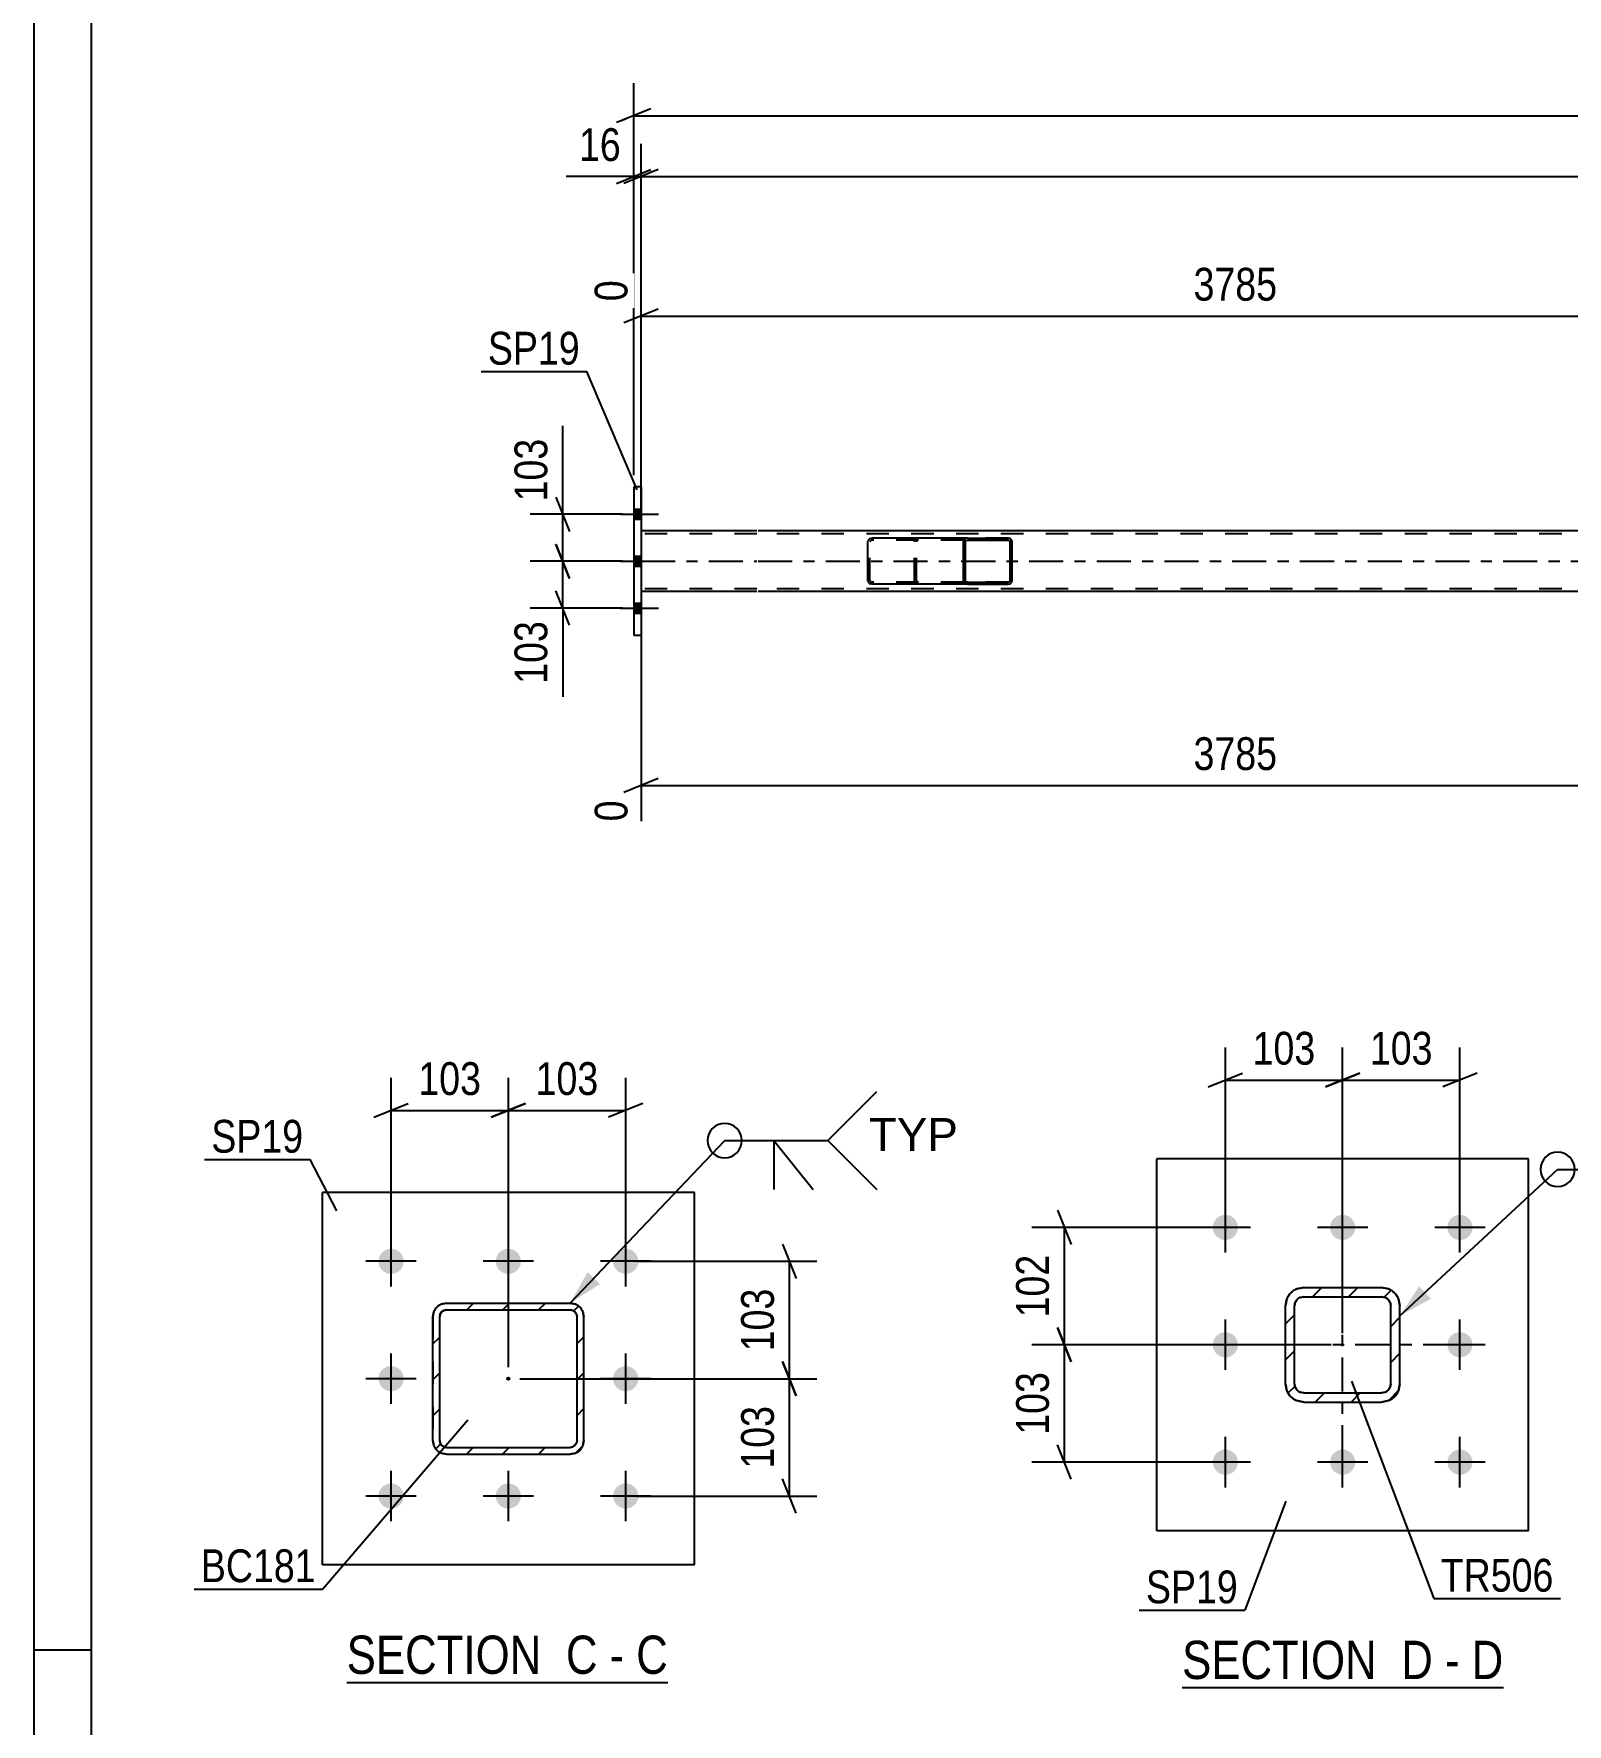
# Model space of a CAD drawing. Header units: millimetres. Extents: x 0 to 841, y 0 to 594.
# Drawn here: x 0 to 134, y 142.5 to 290.2 of the extents above; entities that cross this region are included whole.
import ezdxf

# ---------------------------------------------------------------- set-up
doc = ezdxf.new("R2010")
doc.units = ezdxf.units.MM
doc.linetypes.add('DXK_LINE_DOT2', pattern=[3.9198, 1.9599, -1.9599])
doc.linetypes.add('DXK_LINE_DOT3', pattern=[5.9187, 2.979, -0.9799, 0.9799, -0.9799])
doc.styles.add('Arial', font='ARIAL.TTF', dxfattribs={"height": 0.2})
doc.styles.add('Arial Narrow', font='ARIALN.TTF', dxfattribs={"height": 0.2})

# ---------------------------------------------------------------- blocks, each defined once
blk = doc.blocks.new('Unknown-318885939-1135')
at = {"color": 5, "linetype": 'Continuous'}
for p, q in [((0, 594), (0, 0)), ((5, 589), (5, 5)), ((5, 149), (0, 149))]:
    blk.add_line(p, q, dxfattribs=at)
blk = doc.blocks.new('Unknown-318885939-13 - 1372')
at = {"color": 6, "linetype": 'Continuous'}
blk.add_line((27.34, 146.18), (55.41, 146.18), dxfattribs=at)
at = {"color": 0, "linetype": 'Continuous'}
for points in [[(45.45, 146.93), (45.45, 150.43), (27.34, 150.43), (27.34, 146.93)], [(49.26, 146.93), (49.26, 150.43), (46.5, 150.43), (46.5, 146.93)], [(51.59, 146.93), (51.59, 150.43), (50.31, 150.43), (50.31, 146.93)], [(55.41, 146.93), (55.41, 150.43), (52.64, 150.43), (52.64, 146.93)]]:
    blk.add_wipeout(points, dxfattribs=at)
at = {"color": 7, "linetype": 'Continuous', "style": 'Arial Narrow'}
for s, p in [('SECTION ', (27.34, 146.93)), ('C', (46.5, 146.93)), ('C', (52.64, 146.93)), ('-', (50.31, 146.93))]:
    blk.add_text(s, height=3.34, dxfattribs=at).set_placement(p)
blk = doc.blocks.new('Unknown-318885939-14 - 6781')
at = {"color": 6, "linetype": 'Continuous'}
blk.add_line((100.34, 145.73), (128.41, 145.73), dxfattribs=at)
at = {"color": 0, "linetype": 'Continuous'}
for points in [[(118.44, 146.48), (118.44, 149.98), (100.34, 149.98), (100.34, 146.48)], [(122.26, 146.48), (122.26, 149.98), (119.49, 149.98), (119.49, 146.48)], [(124.59, 146.48), (124.59, 149.98), (123.31, 149.98), (123.31, 146.48)], [(128.41, 146.48), (128.41, 149.98), (125.64, 149.98), (125.64, 146.48)]]:
    blk.add_wipeout(points, dxfattribs=at)
at = {"color": 7, "linetype": 'Continuous', "style": 'Arial Narrow'}
for s, p in [('SECTION ', (100.34, 146.48)), ('D', (119.49, 146.48)), ('D', (125.64, 146.48)), ('-', (123.31, 146.48))]:
    blk.add_text(s, height=3.34, dxfattribs=at).set_placement(p)
blk = doc.blocks.new('Part-318885939-2981 - 2780')
at = {"color": 2, "linetype": 'Continuous'}
for p, q in [((53.07, 250.61), (52.43, 250.61)), ((52.43, 250.61), (52.43, 237.61)), ((53.07, 250.61), (53.07, 237.61)), ((53.07, 237.61), (52.43, 237.61))]:
    blk.add_line(p, q, dxfattribs=at)
blk = doc.blocks.new('Bolt-318885939-2855 - 2780')
at = {"linetype": 'Continuous'}
for points in [[(53.07, 247.77), (53.07, 248.65), (52.43, 248.65), (52.43, 247.77)], [(53.07, 247.77), (53.07, 248.65), (52.43, 248.65), (52.43, 247.77)], [(53.07, 247.77), (53.07, 248.65), (52.43, 248.65), (52.43, 247.77)], [(53.07, 243.67), (53.07, 244.55), (52.43, 244.55), (52.43, 243.67)], [(53.07, 243.67), (53.07, 244.55), (52.43, 244.55), (52.43, 243.67)], [(53.07, 239.57), (53.07, 240.45), (52.43, 240.45), (52.43, 239.57)], [(53.07, 239.57), (53.07, 240.45), (52.43, 240.45), (52.43, 239.57)], [(53.07, 239.57), (53.07, 240.45), (52.43, 240.45), (52.43, 239.57)]]:
    blk.add_hatch(color=1, dxfattribs=at).paths.add_polyline_path(points)
at = {"color": 1, "linetype": 'Continuous'}
for p, q in [((51.27, 248.21), (54.59, 248.21)), ((51.27, 248.21), (54.59, 248.21)), ((51.27, 248.21), (54.59, 248.21)), ((52.43, 248.65), (53.07, 248.65)), ((52.43, 248.65), (53.07, 248.65)), ((52.43, 248.65), (53.07, 248.65)), ((52.43, 247.77), (53.07, 247.77)), ((52.43, 247.77), (53.07, 247.77)), ((52.43, 247.77), (53.07, 247.77)), ((51.27, 244.11), (54.59, 244.11)), ((51.27, 244.11), (54.59, 244.11)), ((52.43, 244.55), (53.07, 244.55)), ((52.43, 244.55), (53.07, 244.55)), ((52.43, 243.67), (53.07, 243.67)), ((52.43, 243.67), (53.07, 243.67)), ((51.27, 240.01), (54.59, 240.01)), ((51.27, 240.01), (54.59, 240.01)), ((51.27, 240.01), (54.59, 240.01)), ((52.43, 240.45), (53.07, 240.45)), ((52.43, 240.45), (53.07, 240.45)), ((52.43, 240.45), (53.07, 240.45)), ((52.43, 239.57), (53.07, 239.57)), ((52.43, 239.57), (53.07, 239.57)), ((52.43, 239.57), (53.07, 239.57))]:
    blk.add_line(p, q, dxfattribs=at)
blk = doc.blocks.new('Part-318885939-2909 - 2780')
at = {"color": 2, "linetype": 'Continuous'}
for p, q in [((63.19, 246.75), (53.07, 246.75)), ((725.4, 246.75), (63.29, 246.75)), ((63.19, 241.47), (53.07, 241.47)), ((156.14, 241.47), (63.29, 241.47))]:
    blk.add_line(p, q, dxfattribs=at)
at = {"color": 7, "linetype": 'DXK_LINE_DOT2'}
for p, q in [((53.07, 246.75), (53.07, 241.47)), ((63.19, 246.51), (53.07, 246.51)), ((725.4, 246.51), (63.29, 246.51)), ((63.19, 241.71), (53.07, 241.71)), ((725.4, 241.71), (63.29, 241.71))]:
    blk.add_line(p, q, dxfattribs=at)
at = {"color": 7, "linetype": 'DXK_LINE_DOT3'}
for p, q in [((53.07, 244.11), (63.19, 244.11)), ((63.29, 244.11), (725.4, 244.11))]:
    blk.add_line(p, q, dxfattribs=at)
blk = doc.blocks.new('Part-318885939-2974 - 2780')
at = {"linetype": 'Continuous'}
h = blk.add_hatch(dxfattribs=at)
h.set_pattern_fill('', scale=0.7, style=0, pattern_type=0)
h.set_pattern_definition([(45, (85.4654, 245.9117), (-1.57154, 1.57154), [])])
h.paths.add_polyline_path([(85.49, 245.79), (85.47, 245.91), (85.39, 246.02), (85.28, 246.08), (85.15, 246.11), (81.58, 246.11), (81.44, 246.08), (81.33, 246.02), (81.26, 245.91), (81.23, 245.79), (81.23, 242.43), (81.26, 242.31), (81.33, 242.2), (81.44, 242.13), (81.58, 242.11), (85.15, 242.11), (85.28, 242.13), (85.39, 242.2), (85.47, 242.31), (85.49, 242.43)])
h.paths.add_polyline_path([(85.31, 242.37), (85.27, 242.32), (85.22, 242.28), (85.15, 242.27), (81.58, 242.27), (81.51, 242.28), (81.45, 242.32), (81.42, 242.37), (81.4, 242.43), (81.4, 245.79), (81.42, 245.85), (81.45, 245.9), (81.51, 245.94), (81.58, 245.95), (85.15, 245.95), (85.22, 245.94), (85.27, 245.9), (85.31, 245.85), (85.32, 245.79), (85.32, 242.43)])
at = {"color": 2, "linetype": 'Continuous'}
for p, q in [((72.89, 245.79), (72.91, 245.91)), ((72.89, 242.43), (72.89, 245.79)), ((73.1, 246.08), (73.23, 246.11)), ((81.58, 246.11), (73.23, 246.11)), ((81.26, 245.91), (81.23, 245.79)), ((81.23, 242.43), (81.23, 245.79)), ((81.4, 245.79), (81.42, 245.85)), ((81.4, 242.43), (81.4, 245.79)), ((81.42, 245.85), (81.45, 245.9)), ((81.58, 246.11), (81.44, 246.08)), ((81.45, 245.9), (81.51, 245.94)), ((81.51, 245.94), (81.58, 245.95)), ((81.58, 246.11), (85.15, 246.11)), ((81.58, 245.95), (85.15, 245.95)), ((85.28, 246.08), (85.15, 246.11)), ((85.15, 245.95), (85.22, 245.94)), ((85.22, 245.94), (85.27, 245.9)), ((85.27, 245.9), (85.31, 245.85)), ((85.31, 245.85), (85.32, 245.79)), ((85.32, 242.43), (85.32, 245.79)), ((85.49, 245.79), (85.47, 245.91)), ((85.49, 242.43), (85.49, 245.79)), ((72.91, 242.31), (72.89, 242.43)), ((73.23, 242.11), (73.1, 242.13)), ((81.23, 242.43), (81.26, 242.31)), ((81.42, 242.37), (81.4, 242.43)), ((81.45, 242.32), (81.42, 242.37)), ((81.44, 242.13), (81.58, 242.11)), ((81.51, 242.28), (81.45, 242.32)), ((81.58, 242.27), (81.51, 242.28)), ((81.58, 242.27), (85.15, 242.27)), ((85.22, 242.28), (85.15, 242.27)), ((85.15, 242.11), (85.28, 242.13)), ((85.27, 242.32), (85.22, 242.28)), ((85.31, 242.37), (85.27, 242.32)), ((85.32, 242.43), (85.31, 242.37)), ((85.47, 242.31), (85.49, 242.43)), ((81.58, 242.11), (73.23, 242.11)), ((81.58, 242.11), (85.15, 242.11))]:
    blk.add_line(p, q, dxfattribs=at)
at = {"color": 7, "linetype": 'DXK_LINE_DOT2'}
for p, q in [((73.07, 245.85), (73.06, 245.79)), ((73.06, 242.43), (73.06, 245.79)), ((73.11, 245.9), (73.07, 245.85)), ((73.16, 245.94), (73.11, 245.9)), ((73.23, 245.95), (73.16, 245.94)), ((85.15, 245.95), (73.23, 245.95)), ((76.8, 246.11), (76.93, 246.08)), ((76.87, 245.94), (76.8, 245.95)), ((76.92, 245.9), (76.87, 245.94)), ((76.96, 245.85), (76.92, 245.9)), ((76.97, 245.79), (76.96, 245.85)), ((76.97, 242.43), (76.97, 245.79)), ((77.12, 245.91), (77.14, 245.79)), ((77.14, 242.43), (77.14, 245.79)), ((85.15, 246.11), (81.58, 246.11)), ((73.06, 242.43), (73.07, 242.37)), ((73.07, 242.37), (73.11, 242.32)), ((73.11, 242.32), (73.16, 242.28)), ((73.16, 242.28), (73.23, 242.27)), ((85.15, 242.27), (73.23, 242.27)), ((76.8, 242.27), (76.87, 242.28)), ((76.93, 242.13), (76.8, 242.11)), ((76.87, 242.28), (76.92, 242.32)), ((76.92, 242.32), (76.96, 242.37)), ((76.96, 242.37), (76.97, 242.43)), ((77.14, 242.43), (77.12, 242.31)), ((85.15, 242.11), (81.58, 242.11))]:
    blk.add_line(p, q, dxfattribs=at)
at = {"color": 2, "linetype": 'Continuous'}
for centre, start, end in [((73.21, 245.78), 110.7583, 155.68), ((81.56, 245.78), 110.7583, 155.68), ((85.16, 245.78), 24.32, 69.2417), ((73.21, 242.44), 204.32, 249.2417), ((81.56, 242.44), 204.32, 249.2417), ((85.16, 242.44), 290.7583, 335.68)]:
    blk.add_arc(centre, 0.331, start, end, dxfattribs=at)
at = {"color": 7, "linetype": 'DXK_LINE_DOT2'}
for centre, start, end in [((76.81, 245.78), 24.32, 69.2417), ((76.81, 242.44), 290.7583, 335.68)]:
    blk.add_arc(centre, 0.331, start, end, dxfattribs=at)
blk = doc.blocks.new('Part-318885939-1534 - 1372')
at = {"linetype": 'Continuous'}
h = blk.add_hatch(dxfattribs=at)
h.set_pattern_fill('', scale=0.7, style=0, pattern_type=0)
h.set_pattern_definition([(45, (47.3277, 166.206), (-1.57154, 1.57154), [])])
h.paths.add_polyline_path([(46.87, 166.11), (47.33, 166.21), (47.72, 166.47), (47.98, 166.86), (48.07, 167.31), (48.07, 178.11), (47.98, 178.57), (47.72, 178.96), (47.33, 179.22), (46.87, 179.31), (36.07, 179.31), (35.61, 179.22), (35.22, 178.96), (34.96, 178.57), (34.87, 178.11), (34.87, 167.31), (34.96, 166.86), (35.22, 166.47), (35.61, 166.21), (36.07, 166.11)])
h.paths.add_polyline_path([(36.07, 166.71), (35.84, 166.76), (35.64, 166.89), (35.51, 167.09), (35.47, 167.31), (35.47, 178.11), (35.51, 178.34), (35.64, 178.54), (35.84, 178.67), (36.07, 178.71), (46.87, 178.71), (47.1, 178.67), (47.29, 178.54), (47.42, 178.34), (47.47, 178.11), (47.47, 167.31), (47.42, 167.09), (47.29, 166.89), (47.1, 166.76), (46.87, 166.71)])
blk.add_hatch(color=30, dxfattribs=at).paths.add_polyline_path([(41.47, 172.61, -1), (41.47, 172.81, -1)])
at = {"color": 7, "linetype": 'DXK_LINE_DOT2'}
for p, q in [((35.61, 179.22), (36.07, 179.31)), ((35.84, 178.67), (35.64, 178.54)), ((36.07, 178.71), (35.84, 178.67)), ((36.07, 179.31), (46.87, 179.31)), ((36.07, 178.71), (46.87, 178.71)), ((46.87, 179.31), (47.33, 179.22)), ((47.1, 178.67), (46.87, 178.71)), ((47.29, 178.54), (47.1, 178.67)), ((34.87, 178.11), (34.96, 178.57)), ((34.87, 178.11), (34.87, 167.31)), ((35.51, 178.34), (35.47, 178.11)), ((35.47, 167.31), (35.47, 178.11)), ((35.64, 178.54), (35.51, 178.34)), ((47.42, 178.34), (47.29, 178.54)), ((47.47, 178.11), (47.42, 178.34)), ((47.47, 167.31), (47.47, 178.11)), ((47.98, 178.57), (48.07, 178.11)), ((48.07, 167.31), (48.07, 178.11)), ((34.96, 166.86), (34.87, 167.31)), ((35.47, 167.31), (35.51, 167.09)), ((35.51, 167.09), (35.64, 166.89)), ((35.64, 166.89), (35.84, 166.76)), ((47.1, 166.76), (47.29, 166.89)), ((47.29, 166.89), (47.42, 167.09)), ((47.42, 167.09), (47.47, 167.31)), ((48.07, 167.31), (47.98, 166.86)), ((36.07, 166.11), (35.61, 166.21)), ((35.84, 166.76), (36.07, 166.71)), ((36.07, 166.71), (46.87, 166.71)), ((36.07, 166.11), (46.87, 166.11)), ((46.87, 166.71), (47.1, 166.76)), ((47.33, 166.21), (46.87, 166.11))]:
    blk.add_line(p, q, dxfattribs=at)
at = {"color": 2, "linetype": 'Continuous'}
for p, q in [((36.07, 179.31), (35.61, 179.22)), ((35.64, 178.54), (35.84, 178.67)), ((35.84, 178.67), (36.07, 178.71)), ((36.07, 179.31), (36.07, 179.31)), ((36.07, 179.31), (46.87, 179.31)), ((36.07, 178.71), (36.07, 178.71)), ((36.07, 178.71), (46.87, 178.71)), ((46.87, 179.31), (46.87, 179.31)), ((47.33, 179.22), (46.87, 179.31)), ((46.87, 178.71), (46.87, 178.71)), ((46.87, 178.71), (47.1, 178.67)), ((47.1, 178.67), (47.29, 178.54)), ((34.96, 178.57), (34.87, 178.11)), ((34.87, 178.11), (34.87, 178.11)), ((34.87, 167.31), (34.87, 178.11)), ((35.47, 178.11), (35.51, 178.34)), ((35.47, 178.11), (35.47, 178.11)), ((35.47, 167.31), (35.47, 178.11)), ((35.51, 178.34), (35.64, 178.54)), ((47.29, 178.54), (47.42, 178.34)), ((47.42, 178.34), (47.47, 178.11)), ((47.47, 178.11), (47.47, 178.11)), ((47.47, 167.31), (47.47, 178.11)), ((48.07, 178.11), (47.98, 178.57)), ((48.07, 178.11), (48.07, 178.11)), ((48.07, 167.31), (48.07, 178.11)), ((34.87, 167.31), (34.87, 167.31)), ((34.87, 167.31), (34.96, 166.86)), ((35.47, 167.31), (35.47, 167.31)), ((35.51, 167.09), (35.47, 167.31)), ((35.64, 166.89), (35.51, 167.09)), ((35.84, 166.76), (35.64, 166.89)), ((47.29, 166.89), (47.1, 166.76)), ((47.42, 167.09), (47.29, 166.89)), ((47.47, 167.31), (47.42, 167.09)), ((47.47, 167.31), (47.47, 167.31)), ((47.98, 166.86), (48.07, 167.31)), ((48.07, 167.31), (48.07, 167.31)), ((35.61, 166.21), (36.07, 166.11)), ((36.07, 166.71), (35.84, 166.76)), ((36.07, 166.71), (36.07, 166.71)), ((36.07, 166.71), (46.87, 166.71)), ((36.07, 166.11), (36.07, 166.11)), ((36.07, 166.11), (46.87, 166.11)), ((47.1, 166.76), (46.87, 166.71)), ((46.87, 166.71), (46.87, 166.71)), ((46.87, 166.11), (47.33, 166.21)), ((46.87, 166.11), (46.87, 166.11))]:
    blk.add_line(p, q, dxfattribs=at)
at = {"color": 7, "linetype": 'DXK_LINE_DOT3'}
blk.add_line((41.47, 172.71), (41.47, 172.71), dxfattribs=at)
at = {"color": 30, "linetype": 'DXK_LINE_DOT3'}
blk.add_line((41.47, 172.71), (41.47, 172.71), dxfattribs=at)
at = {"color": 30, "linetype": 'Continuous'}
blk.add_circle((41.47, 172.71), 0.1, dxfattribs=at)
at = {"color": 7, "linetype": 'DXK_LINE_DOT2'}
for centre, start, end in [((36.07, 178.11), 112.5, 157.5), ((46.87, 178.11), 22.5, 67.5), ((36.07, 167.31), 202.5, 247.5), ((46.87, 167.31), 292.5, 337.5)]:
    blk.add_arc(centre, 1.2, start, end, dxfattribs=at)
at = {"color": 2, "linetype": 'Continuous'}
for centre, start, end in [((36.07, 178.11), 112.5, 157.5), ((46.87, 178.11), 22.5, 67.5), ((36.07, 167.31), 202.5, 247.5), ((46.87, 167.31), 292.5, 337.5)]:
    blk.add_arc(centre, 1.2, start, end, dxfattribs=at)
blk = doc.blocks.new('Bolt-318885939-1446 - 1372')
at = {"linetype": 'Continuous'}
for points in [[(31.22, 181.86, -1), (31.22, 184.06, -1)], [(41.47, 181.86, -1), (41.47, 184.06, -1)], [(51.72, 181.86, -1), (51.72, 184.06, -1)], [(31.22, 171.61, -1), (31.22, 173.81, -1)], [(51.72, 171.61, -1), (51.72, 173.81, -1)], [(31.22, 161.36, -1), (31.22, 163.56, -1)], [(41.47, 161.36, -1), (41.47, 163.56, -1)], [(51.72, 161.36, -1), (51.72, 163.56, -1)]]:
    blk.add_hatch(color=1, dxfattribs=at).paths.add_polyline_path(points)
at = {"color": 1, "linetype": 'Continuous'}
for p, q in [((31.22, 180.76), (31.22, 185.16)), ((41.47, 180.76), (41.47, 185.16)), ((51.72, 180.76), (51.72, 185.16)), ((33.42, 182.96), (29.02, 182.96)), ((43.67, 182.96), (39.27, 182.96)), ((53.92, 182.96), (49.52, 182.96)), ((31.22, 170.51), (31.22, 174.91)), ((51.72, 170.51), (51.72, 174.91)), ((33.42, 172.71), (29.02, 172.71)), ((53.92, 172.71), (49.52, 172.71)), ((31.22, 160.26), (31.22, 164.66)), ((41.47, 160.26), (41.47, 164.66)), ((51.72, 160.26), (51.72, 164.66)), ((33.42, 162.46), (29.02, 162.46)), ((43.67, 162.46), (39.27, 162.46)), ((53.92, 162.46), (49.52, 162.46))]:
    blk.add_line(p, q, dxfattribs=at)
blk = doc.blocks.new('Part-318885939-1473 - 1372')
at = {"color": 2, "linetype": 'Continuous'}
for p, q in [((57.72, 188.96), (25.22, 188.96)), ((25.22, 156.46), (25.22, 188.96)), ((57.72, 156.46), (57.72, 188.96)), ((57.72, 156.46), (25.22, 156.46))]:
    blk.add_line(p, q, dxfattribs=at)
blk = doc.blocks.new('Part-318885939-6793 - 6781')
at = {"color": 2, "linetype": 'Continuous'}
for p, q in [((130.62, 191.92), (98.12, 191.92)), ((98.12, 159.42), (98.12, 191.92)), ((130.62, 159.42), (130.62, 191.92)), ((130.62, 159.42), (98.12, 159.42))]:
    blk.add_line(p, q, dxfattribs=at)
blk = doc.blocks.new('Bolt-318885939-6818 - 6781')
at = {"linetype": 'Continuous'}
for points in [[(104.12, 184.82, -1), (104.12, 187.02, -1)], [(114.37, 184.82, -1), (114.37, 187.02, -1)], [(124.62, 184.82, -1), (124.62, 187.02, -1)], [(104.12, 174.57, -1), (104.12, 176.77, -1)], [(124.62, 174.57, -1), (124.62, 176.77, -1)], [(104.12, 164.32, -1), (104.12, 166.52, -1)], [(114.37, 164.32, -1), (114.37, 166.52, -1)], [(124.62, 164.32, -1), (124.62, 166.52, -1)]]:
    blk.add_hatch(color=1, dxfattribs=at).paths.add_polyline_path(points)
at = {"color": 1, "linetype": 'Continuous'}
for p, q in [((104.12, 183.72), (104.12, 188.12)), ((114.37, 183.72), (114.37, 188.12)), ((124.62, 183.72), (124.62, 188.12)), ((106.32, 185.92), (101.92, 185.92)), ((116.57, 185.92), (112.17, 185.92)), ((126.82, 185.92), (122.42, 185.92)), ((104.12, 173.47), (104.12, 177.87)), ((124.62, 173.47), (124.62, 177.87)), ((106.32, 175.67), (101.92, 175.67)), ((126.82, 175.67), (122.42, 175.67)), ((104.12, 163.22), (104.12, 167.62)), ((114.37, 163.22), (114.37, 167.62)), ((124.62, 163.22), (124.62, 167.62)), ((106.32, 165.42), (101.92, 165.42)), ((116.57, 165.42), (112.17, 165.42)), ((126.82, 165.42), (122.42, 165.42))]:
    blk.add_line(p, q, dxfattribs=at)
blk = doc.blocks.new('Part-318885939-6871 - 6781')
at = {"linetype": 'Continuous'}
h = blk.add_hatch(dxfattribs=at)
h.set_pattern_fill('', scale=0.7, style=0, pattern_type=0)
h.set_pattern_definition([(45, (118.3834, 170.7967), (-1.57154, 1.57154), [])])
h.paths.add_polyline_path([(117.77, 170.67), (118.38, 170.8), (118.9, 171.14), (119.25, 171.66), (119.37, 172.27), (119.37, 179.07), (119.25, 179.69), (118.9, 180.21), (118.38, 180.55), (117.77, 180.67), (110.97, 180.67), (110.36, 180.55), (109.84, 180.21), (109.49, 179.69), (109.37, 179.07), (109.37, 172.27), (109.49, 171.66), (109.84, 171.14), (110.36, 170.8), (110.97, 170.67)])
h.paths.add_polyline_path([(110.97, 171.47), (110.66, 171.54), (110.41, 171.71), (110.23, 171.97), (110.17, 172.27), (110.17, 179.07), (110.23, 179.38), (110.41, 179.64), (110.66, 179.81), (110.97, 179.87), (117.77, 179.87), (118.08, 179.81), (118.34, 179.64), (118.51, 179.38), (118.57, 179.07), (118.57, 172.27), (118.51, 171.97), (118.34, 171.71), (118.08, 171.54), (117.77, 171.47)])
at = {"color": 7, "linetype": 'DXK_LINE_DOT3'}
for p, q in [((114.37, 165.67), (114.37, 185.67)), ((124.37, 175.67), (104.37, 175.67))]:
    blk.add_line(p, q, dxfattribs=at)
at = {"color": 7, "linetype": 'DXK_LINE_DOT2'}
for p, q in [((110.36, 180.55), (110.97, 180.67)), ((110.97, 180.67), (117.77, 180.67)), ((117.77, 180.67), (118.38, 180.55)), ((109.37, 179.07), (109.49, 179.69)), ((109.37, 172.27), (109.37, 179.07)), ((110.23, 179.38), (110.17, 179.07)), ((110.17, 172.27), (110.17, 179.07)), ((110.97, 179.87), (110.66, 179.81)), ((110.97, 179.87), (117.77, 179.87)), ((118.08, 179.81), (117.77, 179.87)), ((118.57, 179.07), (118.51, 179.38)), ((118.57, 172.27), (118.57, 179.07)), ((119.25, 179.69), (119.37, 179.07)), ((119.37, 172.27), (119.37, 179.07)), ((109.49, 171.66), (109.37, 172.27)), ((110.17, 172.27), (110.23, 171.97)), ((110.66, 171.54), (110.97, 171.47)), ((110.97, 171.47), (117.77, 171.47)), ((117.77, 171.47), (118.08, 171.54)), ((118.51, 171.97), (118.57, 172.27)), ((119.37, 172.27), (119.25, 171.66)), ((110.97, 170.67), (110.36, 170.8)), ((110.97, 170.67), (117.77, 170.67)), ((118.38, 170.8), (117.77, 170.67))]:
    blk.add_line(p, q, dxfattribs=at)
at = {"color": 2, "linetype": 'Continuous'}
for p, q in [((110.97, 180.67), (110.36, 180.55)), ((110.97, 180.67), (117.77, 180.67)), ((118.38, 180.55), (117.77, 180.67)), ((109.49, 179.69), (109.37, 179.07)), ((109.37, 172.27), (109.37, 179.07)), ((110.17, 179.07), (110.23, 179.38)), ((110.17, 172.27), (110.17, 179.07)), ((110.66, 179.81), (110.97, 179.87)), ((110.97, 179.87), (117.77, 179.87)), ((117.77, 179.87), (118.08, 179.81)), ((118.51, 179.38), (118.57, 179.07)), ((118.57, 172.27), (118.57, 179.07)), ((119.37, 179.07), (119.25, 179.69)), ((119.37, 172.27), (119.37, 179.07)), ((109.37, 172.27), (109.49, 171.66)), ((110.23, 171.97), (110.17, 172.27)), ((110.97, 171.47), (110.66, 171.54)), ((110.97, 171.47), (117.77, 171.47)), ((118.08, 171.54), (117.77, 171.47)), ((118.57, 172.27), (118.51, 171.97)), ((119.25, 171.66), (119.37, 172.27)), ((110.36, 170.8), (110.97, 170.67)), ((110.97, 170.67), (117.77, 170.67)), ((117.77, 170.67), (118.38, 170.8))]:
    blk.add_line(p, q, dxfattribs=at)
at = {"color": 7, "linetype": 'DXK_LINE_DOT2'}
for centre, radius, start, end in [((110.97, 179.07), 1.6, 112.5, 157.5), ((117.77, 179.07), 1.6, 22.5, 67.5), ((110.97, 179.07), 0.8, 112.5, 157.5), ((117.77, 179.07), 0.8, 22.5, 67.5), ((110.97, 172.27), 1.6, 202.5, 247.5), ((110.97, 172.27), 0.8, 202.5, 247.5), ((117.77, 172.27), 0.8, 292.5, 337.5), ((117.77, 172.27), 1.6, 292.5, 337.5)]:
    blk.add_arc(centre, radius, start, end, dxfattribs=at)
at = {"color": 2, "linetype": 'Continuous'}
for centre, radius, start, end in [((110.97, 179.07), 1.6, 112.5, 157.5), ((117.77, 179.07), 1.6, 22.5, 67.5), ((110.97, 179.07), 0.8, 112.5, 157.5), ((117.77, 179.07), 0.8, 22.5, 67.5), ((110.97, 172.27), 1.6, 202.5, 247.5), ((110.97, 172.27), 0.8, 202.5, 247.5), ((117.77, 172.27), 0.8, 292.5, 337.5), ((117.77, 172.27), 1.6, 292.5, 337.5)]:
    blk.add_arc(centre, radius, start, end, dxfattribs=at)
blk = doc.blocks.new('StraightDimension-318885939-3193 - 2780')
at = {"color": 7, "linetype": 'Continuous'}
for p, q in [((45.62, 245.61), (46.82, 242.61)), ((51.43, 244.11), (43.37, 244.11)), ((46.22, 240.01), (46.22, 244.11)), ((46.82, 238.51), (45.62, 241.51)), ((51.43, 240.01), (43.37, 240.01)), ((46.22, 240.01), (46.22, 232.27)), ((46.22, 240.01), (46.22, 232.27))]:
    blk.add_line(p, q, dxfattribs=at)
at = {"color": 0}
blk.add_wipeout([(45.47, 239.48), (41.27, 239.48), (41.27, 232.8), (45.47, 232.8)], dxfattribs=at)
at = {"color": 3, "style": 'Arial Narrow'}
blk.add_text('103', height=2.863, rotation=90.0002, dxfattribs=at).set_placement((44.87, 233.4))
blk = doc.blocks.new('StraightDimension-318885939-3185 - 2780')
at = {"color": 7, "linetype": 'Continuous'}
for p, q in [((46.22, 248.21), (46.22, 255.94)), ((46.22, 248.21), (46.22, 255.94)), ((45.62, 249.71), (46.82, 246.71)), ((51.43, 248.21), (43.37, 248.21)), ((46.22, 244.11), (46.22, 248.21)), ((46.82, 242.61), (45.62, 245.61)), ((51.43, 244.11), (43.37, 244.11))]:
    blk.add_line(p, q, dxfattribs=at)
at = {"color": 0}
blk.add_wipeout([(45.47, 255.42), (41.27, 255.42), (41.27, 248.73), (45.47, 248.73)], dxfattribs=at)
at = {"color": 3, "style": 'Arial Narrow'}
blk.add_text('103', height=2.863, rotation=90.0002, dxfattribs=at).set_placement((44.87, 249.33))
blk = doc.blocks.new('StraightDimension-318885939-3202 - 2780')
at = {"color": 7, "linetype": 'Continuous'}
for p, q in [((52.43, 251.61), (52.43, 280.56)), ((53.07, 249.68), (53.07, 280.56)), ((52.43, 277.71), (46.52, 277.71)), ((52.43, 277.71), (46.52, 277.71)), ((50.93, 277.11), (53.93, 278.31)), ((54.57, 278.31), (51.57, 277.11)), ((52.43, 277.71), (53.07, 277.71))]:
    blk.add_line(p, q, dxfattribs=at)
at = {"color": 0}
blk.add_wipeout([(51.9, 278.46), (51.9, 282.66), (47.04, 282.66), (47.04, 278.46)], dxfattribs=at)
at = {"color": 3, "style": 'Arial Narrow'}
blk.add_text('16', height=2.863, dxfattribs=at).set_placement((47.64, 279.06))
blk = doc.blocks.new('StraightDimension-318885939-3212 - 2780')
at = {"color": 7, "linetype": 'Continuous'}
for p, q in [((53.07, 249.68), (53.07, 280.56)), ((54.57, 278.31), (51.57, 277.11)), ((53.07, 277.71), (735.62, 277.71))]:
    blk.add_line(p, q, dxfattribs=at)
blk = doc.blocks.new('StraightDimension-318885939-3233 - 2780')
at = {"color": 7, "linetype": 'Continuous'}
for p, q in [((53.07, 240.47), (53.07, 221.39)), ((156.94, 232.07), (156.94, 215.91)), ((54.57, 225.12), (51.57, 223.92)), ((53.07, 224.52), (156.94, 224.52)), ((155.44, 223.92), (158.44, 225.12))]:
    blk.add_line(p, q, dxfattribs=at)
at = {"color": 0}
blk.add_wipeout([(109.26, 225.27), (109.26, 229.47), (100.74, 229.47), (100.74, 225.27)], dxfattribs=at)
at = {"color": 3, "style": 'Arial Narrow'}
blk.add_text('3785', height=2.863, dxfattribs=at).set_placement((101.34, 225.87))
at = {"color": 0, "linetype": 'Continuous'}
for points in [[(52.47, 223.82), (48.27, 223.82), (48.27, 220.79), (52.47, 220.79)], [(156.34, 223.82), (152.14, 223.82), (152.14, 215.31), (156.34, 215.31)]]:
    blk.add_wipeout(points, dxfattribs=at)
at = {"color": 3, "linetype": 'Continuous', "style": 'Arial Narrow'}
for s, height, p in [('0', 2.86, (51.87, 221.39)), ('3785', 2.863, (155.74, 215.91))]:
    blk.add_text(s, height=height, rotation=90.0002, dxfattribs=at).set_placement(p)
blk = doc.blocks.new('StraightDimension-318885939-3256 - 2780')
at = {"color": 7, "linetype": 'Continuous'}
for p, q in [((52.43, 251.61), (52.43, 285.87)), ((53.93, 283.62), (50.93, 282.42)), ((52.43, 283.02), (736.26, 283.02))]:
    blk.add_line(p, q, dxfattribs=at)
blk = doc.blocks.new('StraightDimension-318885939-3267 - 2780')
at = {"color": 7, "linetype": 'Continuous'}
for p, q in [((156.94, 255.35), (156.94, 274.13)), ((53.07, 247.75), (53.07, 268.65)), ((54.57, 266.12), (51.57, 264.92)), ((155.44, 264.92), (158.44, 266.12)), ((53.07, 265.52), (156.94, 265.52))]:
    blk.add_line(p, q, dxfattribs=at)
at = {"color": 0}
blk.add_wipeout([(109.26, 266.27), (109.26, 270.47), (100.74, 270.47), (100.74, 266.27)], dxfattribs=at)
at = {"color": 3, "style": 'Arial Narrow'}
blk.add_text('3785', height=2.863, dxfattribs=at).set_placement((101.34, 266.87))
at = {"color": 0, "linetype": 'Continuous'}
for points in [[(156.34, 274.73), (152.14, 274.73), (152.14, 266.22), (156.34, 266.22)], [(52.47, 269.25), (48.27, 269.25), (48.27, 266.22), (52.47, 266.22)]]:
    blk.add_wipeout(points, dxfattribs=at)
at = {"color": 3, "linetype": 'Continuous', "style": 'Arial Narrow'}
for s, height, p in [('3785', 2.863, (155.74, 266.82)), ('0', 2.86, (51.87, 266.82))]:
    blk.add_text(s, height=height, rotation=90.0002, dxfattribs=at).set_placement(p)
blk = doc.blocks.new('StraightDimension-318885939-1627 - 1372')
at = {"color": 7, "linetype": 'Continuous'}
for p, q in [((65.42, 184.46), (66.62, 181.46)), ((52.72, 182.96), (68.42, 182.96)), ((66.02, 172.71), (66.02, 182.96)), ((66.62, 171.21), (65.42, 174.21)), ((42.47, 172.71), (68.42, 172.71))]:
    blk.add_line(p, q, dxfattribs=at)
at = {"color": 0}
blk.add_wipeout([(65.27, 181.18), (61.07, 181.18), (61.07, 174.5), (65.27, 174.5)], dxfattribs=at)
at = {"color": 3, "style": 'Arial Narrow'}
blk.add_text('103', height=2.863, rotation=90.0002, dxfattribs=at).set_placement((64.67, 175.1))
blk = doc.blocks.new('StraightDimension-318885939-1592 - 1372')
at = {"color": 7, "linetype": 'Continuous'}
for p, q in [((41.47, 173.71), (41.47, 198.99)), ((51.72, 183.96), (51.72, 198.99)), ((39.97, 195.54), (42.97, 196.74)), ((53.22, 196.74), (50.22, 195.54)), ((41.47, 196.14), (51.72, 196.14))]:
    blk.add_line(p, q, dxfattribs=at)
at = {"color": 0}
blk.add_wipeout([(49.94, 196.89), (49.94, 201.09), (43.25, 201.09), (43.25, 196.89)], dxfattribs=at)
at = {"color": 3, "style": 'Arial Narrow'}
blk.add_text('103', height=2.863, dxfattribs=at).set_placement((43.85, 197.49))
blk = doc.blocks.new('StraightDimension-318885939-1607 - 1372')
at = {"color": 7, "linetype": 'Continuous'}
for p, q in [((31.22, 183.96), (31.22, 198.99)), ((41.47, 173.71), (41.47, 198.99)), ((29.72, 195.54), (32.72, 196.74)), ((42.97, 196.74), (39.97, 195.54)), ((31.22, 196.14), (41.47, 196.14))]:
    blk.add_line(p, q, dxfattribs=at)
at = {"color": 0}
blk.add_wipeout([(39.69, 196.89), (39.69, 201.09), (33, 201.09), (33, 196.89)], dxfattribs=at)
at = {"color": 3, "style": 'Arial Narrow'}
blk.add_text('103', height=2.863, dxfattribs=at).set_placement((33.6, 197.49))
blk = doc.blocks.new('StraightDimension-318885939-1617 - 1372')
at = {"color": 7, "linetype": 'Continuous'}
for p, q in [((65.42, 174.21), (66.62, 171.21)), ((42.47, 172.71), (68.42, 172.71)), ((66.02, 162.46), (66.02, 172.71)), ((66.62, 160.96), (65.42, 163.96)), ((52.72, 162.46), (68.42, 162.46))]:
    blk.add_line(p, q, dxfattribs=at)
at = {"color": 0}
blk.add_wipeout([(65.27, 170.93), (61.07, 170.93), (61.07, 164.25), (65.27, 164.25)], dxfattribs=at)
at = {"color": 3, "style": 'Arial Narrow'}
blk.add_text('103', height=2.863, rotation=90.0002, dxfattribs=at).set_placement((64.67, 164.85))
blk = doc.blocks.new('StraightDimension-318885939-6969 - 6781')
at = {"color": 7, "linetype": 'Continuous'}
for p, q in [((89.45, 187.42), (90.65, 184.42)), ((103.12, 185.92), (87.2, 185.92)), ((90.05, 175.68), (90.05, 185.92)), ((90.65, 174.18), (89.45, 177.18)), ((113.37, 175.68), (87.2, 175.68))]:
    blk.add_line(p, q, dxfattribs=at)
at = {"color": 0}
blk.add_wipeout([(89.3, 184.14), (85.1, 184.14), (85.1, 177.46), (89.3, 177.46)], dxfattribs=at)
at = {"color": 3, "style": 'Arial Narrow'}
blk.add_text('102', height=2.863, rotation=90.0002, dxfattribs=at).set_placement((88.7, 178.06))
blk = doc.blocks.new('StraightDimension-318885939-6986 - 6781')
at = {"color": 7, "linetype": 'Continuous'}
for p, q in [((89.45, 177.18), (90.65, 174.18)), ((113.37, 175.68), (87.2, 175.68)), ((90.05, 165.42), (90.05, 175.68)), ((90.65, 163.92), (89.45, 166.92)), ((103.12, 165.42), (87.2, 165.42))]:
    blk.add_line(p, q, dxfattribs=at)
at = {"color": 0}
blk.add_wipeout([(89.3, 173.89), (85.1, 173.89), (85.1, 167.21), (89.3, 167.21)], dxfattribs=at)
at = {"color": 3, "style": 'Arial Narrow'}
blk.add_text('103', height=2.863, rotation=90.0002, dxfattribs=at).set_placement((88.7, 167.81))
blk = doc.blocks.new('StraightDimension-318885939-7004 - 6781')
at = {"color": 7, "linetype": 'Continuous'}
for p, q in [((114.37, 176.68), (114.37, 201.64)), ((124.62, 186.92), (124.62, 201.64)), ((112.87, 198.19), (115.87, 199.39)), ((126.12, 199.39), (123.12, 198.19)), ((114.37, 198.79), (124.62, 198.79))]:
    blk.add_line(p, q, dxfattribs=at)
at = {"color": 0}
blk.add_wipeout([(122.84, 199.54), (122.84, 203.74), (116.15, 203.74), (116.15, 199.54)], dxfattribs=at)
at = {"color": 3, "style": 'Arial Narrow'}
blk.add_text('103', height=2.863, dxfattribs=at).set_placement((116.75, 200.14))
blk = doc.blocks.new('StraightDimension-318885939-7021 - 6781')
at = {"color": 7, "linetype": 'Continuous'}
for p, q in [((104.12, 186.92), (104.12, 201.64)), ((114.37, 176.68), (114.37, 201.64)), ((102.62, 198.19), (105.62, 199.39)), ((115.87, 199.39), (112.87, 198.19)), ((104.12, 198.79), (114.37, 198.79))]:
    blk.add_line(p, q, dxfattribs=at)
at = {"color": 0}
blk.add_wipeout([(112.59, 199.54), (112.59, 203.74), (105.9, 203.74), (105.9, 199.54)], dxfattribs=at)
at = {"color": 3, "style": 'Arial Narrow'}
blk.add_text('103', height=2.863, dxfattribs=at).set_placement((106.5, 200.14))
blk = doc.blocks.new('Mark-318885939-2977 - 2780')
at = {"color": 0}
blk.add_wipeout([(47.72, 261.28), (47.72, 264.28), (39.68, 264.28), (39.68, 261.28)], dxfattribs=at)
blk.add_wipeout([(47.72, 261.28), (47.72, 264.28), (39.68, 264.28), (39.68, 261.28)], dxfattribs=at)
at = {"color": 30, "linetype": 'Continuous'}
for p in [(39.08, 260.68), (52.72, 250.34)]:
    blk.add_line(p, (48.32, 260.68), dxfattribs=at)
at = {"color": 3, "style": 'Arial Narrow'}
blk.add_text('SP19', height=2.863, dxfattribs=at).set_placement((39.68, 261.28))
blk = doc.blocks.new('Mark-318885939-1530 - 1372')
at = {"color": 0}
blk.add_wipeout([(24.65, 154.94), (24.65, 157.94), (14.6, 157.94), (14.6, 154.94)], dxfattribs=at)
blk.add_wipeout([(24.65, 154.94), (24.65, 157.94), (14.6, 157.94), (14.6, 154.94)], dxfattribs=at)
at = {"color": 30, "linetype": 'Continuous'}
for p in [(37.92, 169.08), (14, 154.34)]:
    blk.add_line(p, (25.25, 154.34), dxfattribs=at)
at = {"color": 3, "style": 'Arial Narrow'}
blk.add_text('BC181', height=2.863, dxfattribs=at).set_placement((14.6, 154.94))
blk = doc.blocks.new('WeldMark-318885939-1636 - 1372')
at = {"linetype": 'Continuous'}
blk.add_hatch(color=30, dxfattribs=at).paths.add_polyline_path([(49.48, 180.97), (46.87, 179.32), (48.39, 182.01)])
at = {"color": 30, "linetype": 'Continuous'}
for p, q in [((46.87, 179.32), (60.37, 193.51)), ((60.37, 193.51), (69.37, 193.51))]:
    blk.add_line(p, q, dxfattribs=at)
at = {"color": 3, "linetype": 'Continuous'}
for q in [(68.09, 189.22), (64.66, 189.22)]:
    blk.add_line((64.66, 193.51), q, dxfattribs=at)
for start, end in [(90, 270), (270, 90)]:
    blk.add_arc((60.37, 193.51), 1.5, start, end, dxfattribs=at)
at = {"color": 0, "linetype": 'Continuous'}
blk.add_wipeout([(80.75, 192.61), (80.75, 195.61), (72.97, 195.61), (72.97, 192.61)], dxfattribs=at)
blk.add_wipeout([(80.75, 192.61), (80.75, 195.61), (72.97, 195.61), (72.97, 192.61)], dxfattribs=at)
at = {"color": 3, "linetype": 'Continuous'}
for q in [(73.66, 197.79), (73.66, 189.22)]:
    blk.add_line((69.37, 193.51), q, dxfattribs=at)
at = {"color": 3, "linetype": 'Continuous', "style": 'Arial'}
blk.add_text('TYP', height=2.865, dxfattribs=at).set_placement((72.97, 192.61))
blk = doc.blocks.new('Mark-318885939-1468 - 1372')
at = {"color": 0}
blk.add_wipeout([(23.55, 192.45), (23.55, 195.45), (15.51, 195.45), (15.51, 192.45)], dxfattribs=at)
blk.add_wipeout([(23.55, 192.45), (23.55, 195.45), (15.51, 195.45), (15.51, 192.45)], dxfattribs=at)
at = {"color": 30, "linetype": 'Continuous'}
for p in [(14.91, 191.85), (26.47, 187.38)]:
    blk.add_line(p, (24.15, 191.85), dxfattribs=at)
at = {"color": 3, "style": 'Arial Narrow'}
blk.add_text('SP19', height=2.863, dxfattribs=at).set_placement((15.51, 192.45))
blk = doc.blocks.new('Mark-318885939-6789 - 6781')
at = {"color": 0}
blk.add_wipeout([(105.22, 153.09), (105.22, 156.09), (97.18, 156.09), (97.18, 153.09)], dxfattribs=at)
blk.add_wipeout([(105.22, 153.09), (105.22, 156.09), (97.18, 156.09), (97.18, 153.09)], dxfattribs=at)
at = {"color": 30, "linetype": 'Continuous'}
for p in [(109.41, 162), (96.58, 152.49)]:
    blk.add_line(p, (105.82, 152.49), dxfattribs=at)
at = {"color": 3, "style": 'Arial Narrow'}
blk.add_text('SP19', height=2.863, dxfattribs=at).set_placement((97.18, 153.09))
blk = doc.blocks.new('WeldMark-318885939-7038 - 6781')
at = {"linetype": 'Continuous'}
blk.add_hatch(color=30, dxfattribs=at).paths.add_polyline_path([(122.08, 179.69), (119.37, 178.2), (121.06, 180.79)])
at = {"color": 30, "linetype": 'Continuous'}
for p, q in [((119.37, 178.2), (133.15, 190.99)), ((133.15, 190.99), (142.15, 190.99))]:
    blk.add_line(p, q, dxfattribs=at)
at = {"color": 3, "linetype": 'Continuous'}
for q in [(140.86, 186.71), (137.44, 186.71)]:
    blk.add_line((137.44, 190.99), q, dxfattribs=at)
for start, end in [(90, 270), (270, 90)]:
    blk.add_arc((133.15, 190.99), 1.5, start, end, dxfattribs=at)
at = {"color": 0, "linetype": 'Continuous'}
blk.add_wipeout([(153.53, 190.09), (153.53, 193.09), (145.75, 193.09), (145.75, 190.09)], dxfattribs=at)
blk.add_wipeout([(153.53, 190.09), (153.53, 193.09), (145.75, 193.09), (145.75, 190.09)], dxfattribs=at)
at = {"color": 3, "linetype": 'Continuous'}
for q in [(146.44, 195.28), (146.44, 186.71)]:
    blk.add_line((142.15, 190.99), q, dxfattribs=at)
at = {"color": 3, "linetype": 'Continuous', "style": 'Arial'}
blk.add_text('TYP', height=2.865, dxfattribs=at).set_placement((145.75, 190.09))
blk = doc.blocks.new('Mark-318885939-6867 - 6781')
at = {"color": 0}
blk.add_wipeout([(132.8, 154.11), (132.8, 157.11), (122.94, 157.11), (122.94, 154.11)], dxfattribs=at)
blk.add_wipeout([(132.8, 154.11), (132.8, 157.11), (122.94, 157.11), (122.94, 154.11)], dxfattribs=at)
at = {"color": 30, "linetype": 'Continuous'}
for p, q in [((115.15, 172.49), (122.34, 153.51)), ((122.34, 153.51), (133.4, 153.51))]:
    blk.add_line(p, q, dxfattribs=at)
at = {"color": 3, "style": 'Arial Narrow'}
blk.add_text('TR506', height=2.863, dxfattribs=at).set_placement((122.94, 154.11))

msp = doc.modelspace()

# ---------------------------------------------------------------- block references
for name in ['Unknown-318885939-1135', 'Part-318885939-2981 - 2780', 'Bolt-318885939-2855 - 2780', 'Part-318885939-2909 - 2780', 'Part-318885939-2974 - 2780', 'Part-318885939-6793 - 6781', 'Part-318885939-1473 - 1372', 'Bolt-318885939-6818 - 6781', 'Bolt-318885939-1446 - 1372', 'Part-318885939-6871 - 6781', 'Part-318885939-1534 - 1372']:
    msp.add_blockref(name, (0, 0))

# ---------------------------------------------------------------- next in the draw order: block references
for name in ['StraightDimension-318885939-3193 - 2780', 'Mark-318885939-1468 - 1372', 'StraightDimension-318885939-6969 - 6781', 'StraightDimension-318885939-1627 - 1372', 'Mark-318885939-6867 - 6781', 'Mark-318885939-1530 - 1372', 'Mark-318885939-6789 - 6781', 'Unknown-318885939-13 - 1372', 'Unknown-318885939-14 - 6781']:
    msp.add_blockref(name, (0, 0))

# ---------------------------------------------------------------- next in the draw order: block references
for name in ['StraightDimension-318885939-3185 - 2780', 'StraightDimension-318885939-3233 - 2780', 'StraightDimension-318885939-1592 - 1372', 'StraightDimension-318885939-6986 - 6781']:
    msp.add_blockref(name, (0, 0))

# ---------------------------------------------------------------- next in the draw order: block references
for name in ['StraightDimension-318885939-3202 - 2780', 'StraightDimension-318885939-7004 - 6781', 'StraightDimension-318885939-1607 - 1372', 'WeldMark-318885939-1636 - 1372']:
    msp.add_blockref(name, (0, 0))

# ---------------------------------------------------------------- next in the draw order: block references
for name in ['StraightDimension-318885939-3212 - 2780', 'StraightDimension-318885939-7021 - 6781', 'WeldMark-318885939-7038 - 6781', 'StraightDimension-318885939-1617 - 1372']:
    msp.add_blockref(name, (0, 0))

# ---------------------------------------------------------------- next in the draw order: block references
msp.add_blockref('StraightDimension-318885939-3256 - 2780', (0, 0))

# ---------------------------------------------------------------- next in the draw order: block references
msp.add_blockref('StraightDimension-318885939-3267 - 2780', (0, 0))

# ---------------------------------------------------------------- next in the draw order: block references
msp.add_blockref('Mark-318885939-2977 - 2780', (0, 0))

doc.saveas('drawing.dxf')
